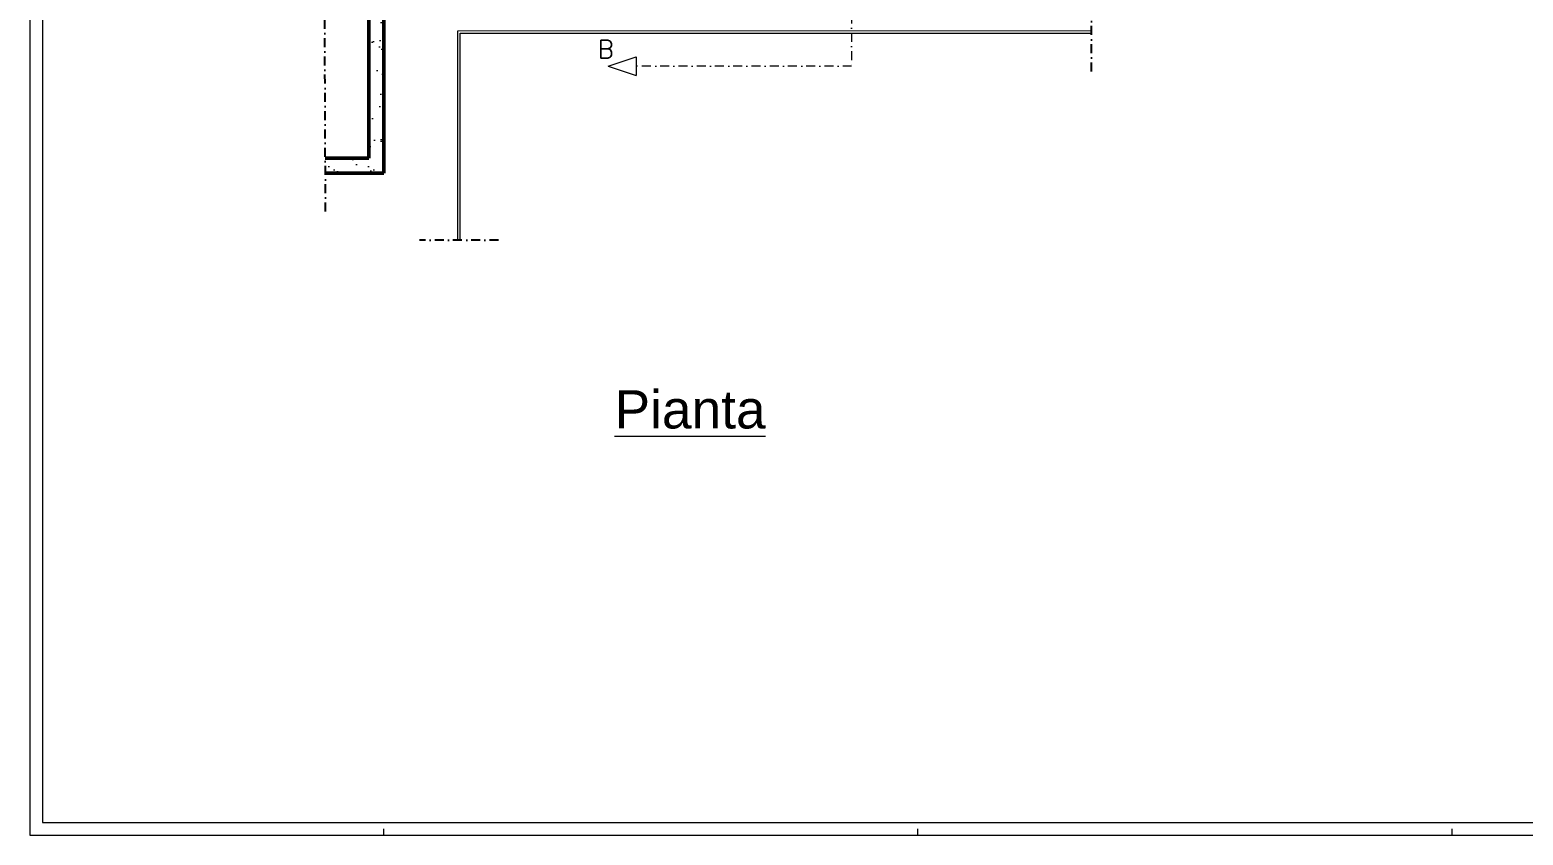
# Model space of a CAD drawing. Extents: x -2884 to -859, y 3232 to 5149.
# Drawn here: x -2048 to -1461, y 4308 to 4624 of the extents above; entities that cross this region are included whole.
import ezdxf

# ---------------------------------------------------------------- set-up
doc = ezdxf.new("R2010")
doc.units = 0
doc.header["$MEASUREMENT"] = 0
doc.linetypes.add('DGN Style 4', pattern=[707.685435, 353.621704, -176.810852, 0.442027, -176.810852])
for name, color, linetype, lineweight in [('Cartiglio', 7, 'CONTINUOUS', 15), ('Muratura', 7, 'CONTINUOUS', 15), ('Quote e scritte', 252, 'CONTINUOUS', 15), ('Ringhiera in primo piano', 96, 'CONTINUOUS', 15)]:
    doc.layers.add(name, color=color, linetype=linetype, lineweight=lineweight)
doc.layers.add('Contorni', color=30, linetype='CONTINUOUS')

msp = doc.modelspace()

# ---------------------------------------------------------------- hatches: boundary and pattern name
at = {"layer": 'Muratura', "linetype": 'Continuous'}
h = msp.add_hatch(dxfattribs=at)
h.set_pattern_fill('AR-SAND', color=256, scale=5)
h.set_pattern_definition([(37.5, (37611.4005, -59850.958), (-0.3149668, 9.63411885), [0, -7.6, 0, -8.5, 0, -8.125]), (7.5, (37611.4, -59850.958), (8.8488835, 14.1107303), [0, -4.1, 0, -6.85, 0, -2.625]), (327.5, (37605.2505, -59850.958), (15.5707093, 0.0282953), [0, -2.5, 0, -9, 0, -11.75]), (317.5, (37605.25, -59850.958), (15.030633, 4.3883778), [0, -1.25, 0, -5.9, 0, -6.75])])
h.paths.add_polyline_path([(-1753.991, 4658.882), (-1874.52, 4658.882), (-1874.52, 4662.86), (-1876.02, 4662.86), (-1876.02, 4662.36), (-1876.02, 4660.86), (-1879.02, 4660.86), (-1879.02, 4662.36), (-1879.02, 4662.86), (-1880.52, 4662.86), (-1880.52, 4658.882), (-1895.157, 4658.882), (-1895.157, 4657.736), (-1895.157, 4652.904), (-1756.036, 4652.904), (-1756.036, 4653.533), (-1757.4, 4653.533), (-1757.4, 4653.689), (-1756.036, 4653.689), (-1756.036, 4656.54), (-1754.671, 4656.54), (-1754.671, 4655.866), (-1728.751, 4655.866), (-1728.751, 4656.618), (-1753.644, 4656.618)])
h.paths.add_polyline_path([(-1874.52, 4690.517), (-1908.52, 4690.517), (-1908.52, 4700.882), (-1911.52, 4700.882), (-1911.52, 4700.382), (-1911.52, 4698.882), (-1914.52, 4698.882), (-1914.52, 4662.983), (-1908.52, 4667.102), (-1908.52, 4684.517), (-1880.52, 4684.517), (-1880.52, 4680.699), (-1879.02, 4680.699), (-1879.02, 4681.199), (-1879.02, 4682.699), (-1876.02, 4682.699), (-1876.02, 4681.199), (-1876.02, 4680.699), (-1874.52, 4680.699)])
h.paths.add_polyline_path([(-1899.189, 4657.736), (-1899.189, 4658.882), (-1908.52, 4658.882), (-1908.52, 4667.102), (-1914.52, 4662.983), (-1914.52, 4573.893), (-1931.588, 4573.893), (-1931.562, 4567.893), (-1908.52, 4567.893), (-1908.52, 4652.904), (-1899.189, 4652.904)])

# ---------------------------------------------------------------- linework, layer by layer
at = {"layer": 'Cartiglio', "linetype": 'Continuous'}
for p, q in [((-1908.733, 4310.479), (-1908.733, 4307.979)), ((-1698.733, 4310.479), (-1698.733, 4307.979)), ((-1488.733, 4310.479), (-1488.733, 4307.979))]:
    msp.add_line(p, q, dxfattribs=at)
at = {"layer": 'Cartiglio', "ltscale": 100}
for points in [[(-858.733, 4307.979), (-858.733, 5148.979), (-2047.733, 5148.979), (-2047.733, 4307.979)], [(-863.733, 4312.979), (-863.733, 5143.979), (-2042.733, 5143.979), (-2042.733, 4312.979)]]:
    msp.add_lwpolyline(points, close=True, dxfattribs=at)
at = {"layer": 'Contorni', "linetype": 'DGN Style 4', "ltscale": 0.01}
for p, q in [((-1931.498, 4552.893), (-1933.35, 4986.871)), ((-1630.366, 4607.879), (-1630.366, 4932.666)), ((-1863.52, 4541.651), (-1894.52, 4541.643))]:
    msp.add_line(p, q, dxfattribs=at)
at = {"layer": 'Muratura', "linetype": 'Continuous', "lineweight": 50}
for p, q in [((-1914.52, 4698.882), (-1914.52, 4573.893)), ((-1908.52, 4652.904), (-1908.52, 4567.893)), ((-1914.52, 4573.893), (-1931.615, 4573.893)), ((-1908.52, 4567.893), (-1931.59, 4567.893))]:
    msp.add_line(p, q, dxfattribs=at)
at = {"layer": 'Quote e scritte', "linetype": 'DGN Style 4', "ltscale": 0.01}
for p, q in [((-1724.675, 4723.428), (-1724.675, 4609.941)), ((-1724.675, 4609.941), (-1809.35, 4609.941))]:
    msp.add_line(p, q, dxfattribs=at)
at = {"layer": 'Quote e scritte', "linetype": 'Continuous'}
for p, q in [((-1820.458, 4609.941), (-1809.35, 4613.591)), ((-1820.458, 4609.941), (-1809.35, 4606.29)), ((-1809.35, 4613.591), (-1809.35, 4606.29))]:
    msp.add_line(p, q, dxfattribs=at)
at = {"layer": 'Ringhiera in primo piano', "linetype": 'Continuous'}
for p, q in [((-1879.52, 4623.881), (-1630.366, 4623.904)), ((-1879.52, 4541.647), (-1879.52, 4623.881)), ((-1878.52, 4622.881), (-1630.366, 4622.904)), ((-1878.52, 4541.647), (-1878.52, 4622.881))]:
    msp.add_line(p, q, dxfattribs=at)

# ---------------------------------------------------------------- texts
at = {"layer": 'Quote e scritte', "linetype": 'Continuous', "insert": (-1824.471, 4620.114), "char_height": 7, "width": 59.434, "attachment_point": 1}
msp.add_mtext('\\Fromans.shx;B', dxfattribs=at)
at = {"layer": 'Quote e scritte', "linetype": 'Continuous', "insert": (-1817.893, 4482.667), "char_height": 15, "attachment_point": 1}
msp.add_mtext_dynamic_manual_height_columns('{\\fArial|b0|i0|c0|p34;\\LPianta}', width=311.41602, gutter_width=5, heights=[0], dxfattribs=at)

doc.saveas('drawing.dxf')
